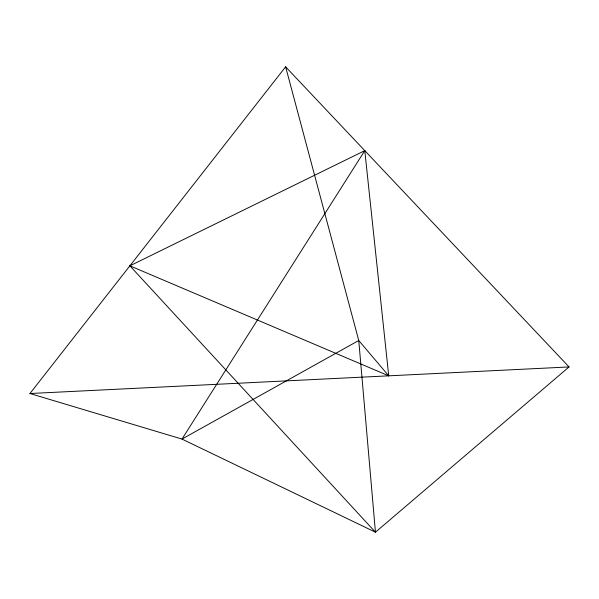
<?xml version="1.0" encoding="UTF-8"?>
<svg xmlns="http://www.w3.org/2000/svg" width="599" height="599" viewBox="0 0 599 599"><rect width="100%" height="100%" fill="white"/><g stroke="black" fill="none" stroke-linecap="round" stroke-linejoin="round"><path stroke-width="0.9" d="M364.784 150.641L129.886 265.821L388.729 375.835L364.784 150.641L181.984 439.074L29.95 393.521L285.618 66.811L569.05 366.94L375.453 532.189L181.984 439.074L358.756 340.509L285.618 66.811M29.95 393.521L569.05 366.94M129.886 265.821L375.453 532.189L358.756 340.509L388.729 375.835"/></g></svg>
